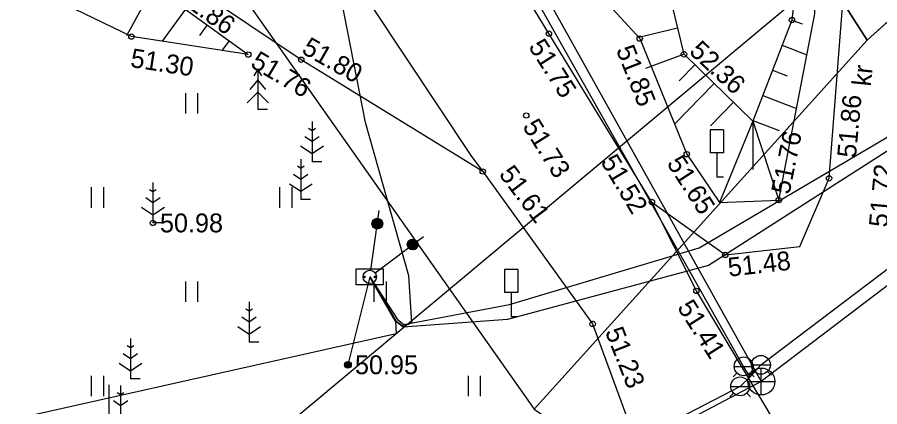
# Model space of a CAD drawing. Extents: x 642412 to 653410, y 6450642 to 6461053.
# Drawn here: x 643046.59 to 643078.63, y 6455651.18 to 6455665.65 of the extents above; entities that cross this region are included whole.
import ezdxf

# ---------------------------------------------------------------- set-up
doc = ezdxf.new("R2010")
doc.units = 0
for name, color, linetype in [('HALJASTUS', 7, 'Continuous'), ('KKAEV', 7, 'Continuous'), ('KORGUS', 7, 'Continuous'), ('KTRASS', 7, 'Continuous'), ('LIIKLUS', 7, 'Continuous'), ('MOOTPIIR', 7, 'Continuous'), ('PIIR', 7, 'Continuous'), ('POST', 7, 'Continuous'), ('PUU', 7, 'Continuous'), ('RELJEEF', 7, 'Continuous'), ('SIOHULIIN', 7, 'Continuous'), ('SITRASS', 7, 'Continuous'), ('TEE', 7, 'Continuous'), ('VKAEV', 7, 'Continuous'), ('VORK', 7, 'Continuous'), ('VTRASS', 7, 'Continuous')]:
    doc.layers.add(name, color=color, linetype=linetype)

msp = doc.modelspace()

# ---------------------------------------------------------------- linework, layer by layer
at = {"layer": 'HALJASTUS'}
for p, q in [((643052.851, 6455662.071), (643052.851, 6455662.832)), ((643053.306, 6455662.071), (643053.306, 6455662.832)), ((643049.351, 6455658.571), (643049.351, 6455659.332)), ((643049.806, 6455658.571), (643049.806, 6455659.332)), ((643056.351, 6455658.571), (643056.351, 6455659.332)), ((643056.806, 6455658.571), (643056.806, 6455659.332)), ((643052.851, 6455655.071), (643052.851, 6455655.832)), ((643053.306, 6455655.071), (643053.306, 6455655.832)), ((643059.851, 6455655.071), (643059.851, 6455655.832)), ((643060.306, 6455655.071), (643060.306, 6455655.832)), ((643049.351, 6455651.571), (643049.351, 6455652.332)), ((643049.806, 6455651.571), (643049.806, 6455652.332)), ((643063.351, 6455651.571), (643063.351, 6455652.332)), ((643063.806, 6455651.571), (643063.806, 6455652.332))]:
    msp.add_line(p, q, dxfattribs=at)
at = {"layer": 'KKAEV'}
for p, q in [((643074.232, 6455651.618), (643074.232, 6455652.618)), ((643073.732, 6455652.118), (643074.732, 6455652.118))]:
    msp.add_line(p, q, dxfattribs=at)
msp.add_circle((643074.232, 6455652.118), 0.5, dxfattribs=at)
at = {"layer": 'KORGUS'}
for centre in [(643075.372, 6455665.541), (643050.837, 6455664.927), (643066.343, 6455665.039), (643069.716, 6455664.855), (643055.173, 6455664.26), (643071.362, 6455664.269), (643057.143, 6455664.068), (643065.503, 6455661.997), (643071.463, 6455660.559), (643063.885, 6455659.917), (643076.753, 6455659.664), (643070.169, 6455658.784), (643074.883, 6455658.852), (643051.635, 6455658.007), (643072.898, 6455656.82), (643071.823, 6455655.483), (643067.969, 6455654.255), (643058.879, 6455652.739)]:
    msp.add_circle(centre, 0.1, dxfattribs=at)
at = {"layer": 'KTRASS'}
for p, q in [((643059.374, 6455678.732), (643074.232, 6455652.118)), ((643087.162, 6455661.963), (643074.232, 6455652.118)), ((643074.232, 6455652.118), (643036.483, 6455632.347))]:
    msp.add_line(p, q, dxfattribs=at)
at = {"layer": 'LIIKLUS'}
for p, q in [((643072.335, 6455661.459), (643072.335, 6455660.609)), ((643072.835, 6455661.459), (643072.335, 6455661.459)), ((643072.835, 6455661.459), (643072.835, 6455660.609)), ((643072.835, 6455660.609), (643072.335, 6455660.609)), ((643072.585, 6455660.609), (643072.585, 6455659.709)), ((643072.835, 6455659.709), (643072.585, 6455659.709)), ((643064.69, 6455656.275), (643064.69, 6455655.425)), ((643065.19, 6455656.275), (643064.69, 6455656.275)), ((643065.19, 6455656.275), (643065.19, 6455655.425)), ((643065.19, 6455655.425), (643064.69, 6455655.425)), ((643064.94, 6455655.425), (643064.94, 6455654.525)), ((643065.19, 6455654.525), (643064.94, 6455654.525))]:
    msp.add_line(p, q, dxfattribs=at)
at = {"layer": 'MOOTPIIR'}
msp.add_lwpolyline([(643109.168, 6455542.39), (643075.51, 6455582.97), (643065.801, 6455583.425), (643021.959, 6455624.081), (643023.932, 6455638.644), (643037.129, 6455634.244), (643119.958, 6455703.42), (643193.229, 6455769.41), (643252.999, 6455828.118), (643270.748, 6455846.018), (643316.713, 6455929.757), (643370.112, 6456029.728), (643398.025, 6456073.569), (643423.511, 6456102.544), (643445.355, 6456091.47), (643450.665, 6456079.789), (643539.561, 6456042.319), (643612.226, 6456010.462), (643752.701, 6455950.388)], dxfattribs=at)
at = {"layer": 'PIIR'}
for points in [[(643357.6, 6456005.19), (643343.65, 6455979.62), (643314.26, 6455925.69), (643284.72, 6455871.46), (643269.58, 6455846.31), (643253.45, 6455825), (643235.72, 6455811.58), (643219.35, 6455791.42), (643193.4, 6455768.18), (643175.67, 6455752.3), (643149.72, 6455729.06), (643123.78, 6455705.83), (643097.83, 6455682.6), (643078.17, 6455664.8), (643065.8, 6455651.09), (643083.24, 6455639.25), (643258.05, 6455795.77), (643291.74, 6455832.56), (643304.89, 6455852.05), (643409.18, 6456042.55)], [(643001.16, 6455807.35), (642999.82, 6455788.04), (642999.37, 6455781.26), (643007.77, 6455752.74), (643023.94, 6455717.13), (643049.97, 6455673.55), (643065.8, 6455651.09), (643078.17, 6455664.8), (643064.6, 6455685.97), (643054.83, 6455701.28), (643045.45, 6455713.09), (643041.34, 6455712.89), (643030.47, 6455732.94), (643017.01, 6455764.42), (643010.05, 6455793.47), (643013.5, 6455813.17)]]:
    msp.add_lwpolyline(points, dxfattribs=at)
msp.add_lwpolyline([(643097.83, 6455682.6), (643088.4, 6455729.89), (643064.6, 6455685.97), (643078.17, 6455664.8)], close=True, dxfattribs=at)
at = {"layer": 'POST'}
msp.add_line((643059.69, 6455656.004), (643058.879, 6455652.739), dxfattribs=at)
msp.add_lwpolyline([(643059.19, 6455656.304), (643060.19, 6455656.304), (643060.19, 6455655.704), (643059.19, 6455655.704)], close=True, dxfattribs=at)
for centre, radius in [((643059.69, 6455656.004), 0.25), ((643059.49, 6455656.004), 0.0304), ((643059.49, 6455656.004), 0.029), ((643059.49, 6455656.004), 0.0277), ((643059.49, 6455656.004), 0.0263), ((643059.49, 6455656.004), 0.0249), ((643059.49, 6455656.004), 0.0236), ((643059.49, 6455656.004), 0.0222), ((643059.49, 6455656.004), 0.0209), ((643059.49, 6455656.004), 0.0195), ((643059.49, 6455656.004), 0.0181), ((643059.49, 6455656.004), 0.0168), ((643059.49, 6455656.004), 0.0154), ((643059.49, 6455656.004), 0.014), ((643059.49, 6455656.004), 0.0127), ((643059.49, 6455656.004), 0.0113), ((643059.49, 6455656.004), 0.00996), ((643059.49, 6455656.004), 0.0086), ((643059.49, 6455656.004), 0.00724), ((643059.49, 6455656.004), 0.00587), ((643059.49, 6455656.004), 0.00451), ((643059.49, 6455656.004), 0.00315), ((643059.49, 6455656.004), 0.00179), ((643059.49, 6455656.004), 0.000426), ((643059.89, 6455656.004), 0.0304), ((643059.89, 6455656.004), 0.029), ((643059.89, 6455656.004), 0.0277), ((643059.89, 6455656.004), 0.0263), ((643059.89, 6455656.004), 0.0249), ((643059.89, 6455656.004), 0.0236), ((643059.89, 6455656.004), 0.0222), ((643059.89, 6455656.004), 0.0209), ((643059.89, 6455656.004), 0.0195), ((643059.89, 6455656.004), 0.0181), ((643059.89, 6455656.004), 0.0168), ((643059.89, 6455656.004), 0.0154), ((643059.89, 6455656.004), 0.014), ((643059.89, 6455656.004), 0.0127), ((643059.89, 6455656.004), 0.0113), ((643059.89, 6455656.004), 0.00996), ((643059.89, 6455656.004), 0.0086), ((643059.89, 6455656.004), 0.00724), ((643059.89, 6455656.004), 0.00587), ((643059.89, 6455656.004), 0.00451), ((643059.89, 6455656.004), 0.00315), ((643059.89, 6455656.004), 0.00179), ((643059.89, 6455656.004), 0.000426), ((643058.879, 6455652.739), 0.125), ((643058.879, 6455652.739), 0.105), ((643058.879, 6455652.739), 0.0851), ((643058.879, 6455652.739), 0.0651), ((643058.879, 6455652.739), 0.0451), ((643058.879, 6455652.739), 0.0251), ((643058.879, 6455652.739), 0.00511)]:
    msp.add_circle(centre, radius, dxfattribs=at)
at = {"layer": 'PUU'}
for p, q in [((643055.532, 6455663.718), (643055.382, 6455663.468)), ((643055.682, 6455663.468), (643055.532, 6455663.718)), ((643055.532, 6455663.718), (643055.532, 6455662.218)), ((643055.532, 6455663.318), (643055.232, 6455662.968)), ((643055.832, 6455662.968), (643055.532, 6455663.318)), ((643055.532, 6455662.868), (643055.132, 6455662.468)), ((643055.932, 6455662.468), (643055.532, 6455662.868)), ((643055.892, 6455662.218), (643055.532, 6455662.218)), ((643057.544, 6455661.777), (643057.544, 6455660.277)), ((643057.544, 6455661.427), (643057.419, 6455661.51)), ((643057.668, 6455661.51), (643057.544, 6455661.427)), ((643057.544, 6455661.027), (643057.277, 6455661.204)), ((643057.81, 6455661.204), (643057.544, 6455661.027)), ((643057.119, 6455660.866), (643057.544, 6455660.583)), ((643057.544, 6455660.583), (643057.968, 6455660.866)), ((643057.127, 6455660.376), (643057.127, 6455658.876)), ((643057.127, 6455660.026), (643057.003, 6455660.109)), ((643057.252, 6455660.109), (643057.127, 6455660.026)), ((643057.904, 6455660.277), (643057.544, 6455660.277)), ((643057.127, 6455659.626), (643056.861, 6455659.804)), ((643057.394, 6455659.804), (643057.127, 6455659.626)), ((643051.635, 6455659.507), (643051.635, 6455658.007)), ((643056.703, 6455659.465), (643057.127, 6455659.182)), ((643057.127, 6455659.182), (643057.551, 6455659.465)), ((643051.635, 6455659.157), (643051.511, 6455659.24)), ((643051.76, 6455659.24), (643051.635, 6455659.157)), ((643051.635, 6455658.757), (643051.369, 6455658.935)), ((643051.902, 6455658.935), (643051.635, 6455658.757)), ((643057.487, 6455658.876), (643057.127, 6455658.876)), ((643051.211, 6455658.597), (643051.635, 6455658.314)), ((643051.635, 6455658.314), (643052.059, 6455658.597)), ((643051.995, 6455658.007), (643051.635, 6455658.007)), ((643055.207, 6455655.075), (643055.207, 6455653.575)), ((643055.207, 6455654.725), (643055.083, 6455654.808)), ((643055.331, 6455654.808), (643055.207, 6455654.725)), ((643055.207, 6455654.325), (643054.94, 6455654.503)), ((643055.474, 6455654.503), (643055.207, 6455654.325)), ((643054.783, 6455654.164), (643055.207, 6455653.881)), ((643055.207, 6455653.881), (643055.631, 6455654.164)), ((643050.799, 6455653.713), (643050.799, 6455652.213)), ((643050.799, 6455653.363), (643050.674, 6455653.446)), ((643050.923, 6455653.446), (643050.799, 6455653.363)), ((643055.567, 6455653.575), (643055.207, 6455653.575)), ((643050.799, 6455652.963), (643050.532, 6455653.14)), ((643051.065, 6455653.14), (643050.799, 6455652.963)), ((643050.375, 6455652.802), (643050.799, 6455652.519)), ((643050.799, 6455652.519), (643051.223, 6455652.802)), ((643051.159, 6455652.213), (643050.799, 6455652.213)), ((643050.431, 6455651.969), (643050.431, 6455650.469)), ((643050.431, 6455651.619), (643050.306, 6455651.702)), ((643050.555, 6455651.702), (643050.431, 6455651.619)), ((643050.431, 6455651.219), (643050.164, 6455651.397)), ((643050.697, 6455651.397), (643050.431, 6455651.219))]:
    msp.add_line(p, q, dxfattribs=at)
at = {"layer": 'RELJEEF'}
for p, q in [((643051.632, 6455666.753), (643050.647, 6455664.956)), ((643052.842, 6455665.947), (643051.976, 6455664.752)), ((643075.372, 6455665.541), (643075.746, 6455665.396)), ((643053.652, 6455665.361), (643053.369, 6455664.971)), ((643071.126, 6455665.241), (643069.683, 6455664.891)), ((643054.462, 6455664.774), (643054.198, 6455664.41)), ((643075.01, 6455664.609), (643075.926, 6455664.252)), ((643071.362, 6455664.269), (643069.934, 6455663.739)), ((643071.761, 6455663.881), (643071.18, 6455663.282)), ((643074.647, 6455663.677), (643075.19, 6455663.466)), ((643072.479, 6455663.185), (643071.01, 6455661.672)), ((643074.285, 6455662.745), (643075.541, 6455662.256)), ((643073.196, 6455662.488), (643072.35, 6455661.616)), ((643073.914, 6455661.792), (643072.683, 6455658.772)), ((643073.914, 6455661.792), (643073.914, 6455659.988)), ((643073.914, 6455661.792), (643074.883, 6455658.852)), ((643073.922, 6455661.813), (643074.892, 6455661.436))]:
    msp.add_line(p, q, dxfattribs=at)
for points in [[(643064.865, 6455670.137), (643069.716, 6455664.855), (643071.463, 6455660.559), (643072.683, 6455658.772), (643074.883, 6455658.852), (643076.219, 6455665.767), (643076.009, 6455671.43)], [(643076.009, 6455671.43), (643075.372, 6455665.541), (643073.914, 6455661.792), (643071.362, 6455664.269), (643070.384, 6455668.307), (643068.272, 6455670.217)], [(643044.821, 6455667.839), (643047.247, 6455669.155), (643052.032, 6455666.534), (643055.173, 6455664.26)], [(643055.173, 6455664.26), (643050.837, 6455664.927), (643044.821, 6455667.839)]]:
    msp.add_lwpolyline(points, dxfattribs=at)
at = {"layer": 'SIOHULIIN'}
for p, q in [((643059.725, 6455656.252), (643060.039, 6455658.47)), ((643059.889, 6455656.155), (643061.68, 6455657.502)), ((643059.69, 6455656.004), (643059.69, 6455656.004)), ((643059.69, 6455656.004), (643059.69, 6455656.004))]:
    msp.add_line(p, q, dxfattribs=at)
for centre, radius in [((643059.97, 6455657.979), 0.199), ((643059.97, 6455657.979), 0.19), ((643059.97, 6455657.979), 0.18), ((643059.97, 6455657.979), 0.171), ((643059.97, 6455657.979), 0.162), ((643059.97, 6455657.979), 0.152), ((643059.97, 6455657.979), 0.143), ((643059.97, 6455657.979), 0.133), ((643059.97, 6455657.979), 0.124), ((643059.97, 6455657.979), 0.114), ((643059.97, 6455657.979), 0.105), ((643059.97, 6455657.979), 0.0953), ((643059.97, 6455657.979), 0.0858), ((643059.97, 6455657.979), 0.0763), ((643059.97, 6455657.979), 0.0669), ((643059.97, 6455657.979), 0.0574), ((643059.97, 6455657.979), 0.0479), ((643059.97, 6455657.979), 0.0385), ((643059.97, 6455657.979), 0.029), ((643059.97, 6455657.979), 0.0195), ((643059.97, 6455657.979), 0.0101), ((643059.97, 6455657.979), 0.00061), ((643061.283, 6455657.204), 0.199), ((643061.283, 6455657.204), 0.19), ((643061.283, 6455657.204), 0.18), ((643061.283, 6455657.204), 0.171), ((643061.283, 6455657.204), 0.162), ((643061.283, 6455657.204), 0.152), ((643061.283, 6455657.204), 0.143), ((643061.283, 6455657.204), 0.133), ((643061.283, 6455657.204), 0.124), ((643061.283, 6455657.204), 0.114), ((643061.283, 6455657.204), 0.105), ((643061.283, 6455657.204), 0.0953), ((643061.283, 6455657.204), 0.0858), ((643061.283, 6455657.204), 0.0763), ((643061.283, 6455657.204), 0.0669), ((643061.283, 6455657.204), 0.0574), ((643061.283, 6455657.204), 0.0479), ((643061.283, 6455657.204), 0.0385), ((643061.283, 6455657.204), 0.029), ((643061.283, 6455657.204), 0.0195), ((643061.283, 6455657.204), 0.0101), ((643061.283, 6455657.204), 0.00061)]:
    msp.add_circle(centre, radius, dxfattribs=at)
at = {"layer": 'SITRASS'}
for points in [[(643267.838, 6455828.982), (643267.806, 6455828.922), (643265.534, 6455826.409), (643263.941, 6455824.645), (643245.135, 6455805.718), (643237.194, 6455798.596), (643226.406, 6455789.102), (643216.395, 6455778.897), (643203.359, 6455767.355), (643192.047, 6455757.102), (643189.291, 6455754.804), (643171.163, 6455739.14), (643148.453, 6455719.056), (643138.136, 6455710.512), (643117.565, 6455693.021), (643103.941, 6455682.616), (643098.298, 6455675.218), (643081.79, 6455662.513), (643072.268, 6455656.431), (643064.811, 6455654.419), (643060.926, 6455654.139), (643060.641, 6455654.353), (643059.69, 6455656.004)], [(643059.69, 6455656.004), (643060.717, 6455654.421), (643060.956, 6455654.241), (643064.879, 6455654.983), (643071.924, 6455657.078), (643081.578, 6455662.765), (643098.201, 6455675.383), (643103.87, 6455682.687), (643117.502, 6455693.099), (643138.072, 6455710.589), (643148.388, 6455719.132), (643171.097, 6455739.215), (643189.223, 6455754.877), (643191.833, 6455757.392), (643203.292, 6455767.429), (643216.326, 6455778.97), (643226.337, 6455789.175), (643237.128, 6455798.671), (643245.066, 6455805.791)], [(643059.69, 6455656.004), (643060.654, 6455654.372), (643060.928, 6455654.177), (643061.254, 6455654.292), (643061.142, 6455656.041), (643059.532, 6455661.739), (643058.43, 6455667.377), (643052.583, 6455677.03)], [(643059.69, 6455656.004), (643060.641, 6455654.353), (643060.666, 6455653.893), (643040.911, 6455649.467), (643033.932, 6455648.797), (643019.524, 6455645.826), (643012.674, 6455644.705)]]:
    msp.add_lwpolyline(points, dxfattribs=at)
at = {"layer": 'TEE'}
for points in [[(643179.264, 6455756.716), (643180.573, 6455748.763), (643179.826, 6455741.349), (643177.979, 6455737.472), (643179.224, 6455736.061), (643179.242, 6455735.92), (643167.832, 6455725.761), (643156.192, 6455715.309), (643144.658, 6455705.142), (643133.018, 6455694.592), (643121.922, 6455684.318), (643109.844, 6455673.123), (643097.694, 6455661.771), (643088.811, 6455653.645), (643087.335, 6455652.75), (643074.879, 6455642.406), (643075.531, 6455646.309), (643074.749, 6455650.6), (643071.823, 6455655.483), (643070.169, 6455658.784), (643066.343, 6455665.039), (643060.39, 6455674.827), (643057.68, 6455679.032)], [(643052.532, 6455677.01), (643058.119, 6455668.384), (643058.545, 6455667.9), (643063.467, 6455660.475), (643063.885, 6455659.917), (643067.969, 6455654.255), (643069.803, 6455649.249), (643069.565, 6455642.794), (643066.375, 6455636.711), (643060.436, 6455633.693), (643053.043, 6455631.575), (643048.001, 6455630.779), (643037.846, 6455629.744), (643027.994, 6455630.569), (643025.369, 6455631.169), (643018.446, 6455633.381)], [(643063.885, 6455659.917), (643057.143, 6455664.068), (643051.277, 6455667.999), (643046.863, 6455671.914)], [(643070.169, 6455658.784), (643072.898, 6455656.82), (643075.663, 6455657.134), (643076.753, 6455659.664), (643077.543, 6455669.851)]]:
    msp.add_lwpolyline(points, dxfattribs=at)
at = {"layer": 'VKAEV'}
for p, q in [((643073.871, 6455652.737), (643074.571, 6455652.737)), ((643073.328, 6455652.432), (643073.188, 6455652.293)), ((643073.226, 6455652.68), (643073.926, 6455652.68)), ((643073.823, 6455652.432), (643073.963, 6455652.293)), ((643073.973, 6455652.489), (643073.834, 6455652.35)), ((643074.468, 6455652.489), (643074.608, 6455652.35)), ((643073.099, 6455651.938), (643073.799, 6455651.938)), ((643073.202, 6455651.69), (643073.062, 6455651.551)), ((643073.696, 6455651.69), (643073.836, 6455651.551))]:
    msp.add_line(p, q, dxfattribs=at)
for centre in [(643073.576, 6455652.68), (643074.221, 6455652.737), (643073.449, 6455651.938)]:
    msp.add_circle(centre, 0.35, dxfattribs=at)
at = {"layer": 'VORK'}
msp.add_line((643050, 6455652), (643050, 6455648), dxfattribs=at)
at = {"layer": 'VTRASS'}
for points in [[(643073.823, 6455652.294), (643074.221, 6455652.737), (643086.602, 6455662.11), (643119.433, 6455691.252), (643149.682, 6455717.785), (643186.362, 6455750.248), (643216.739, 6455775.004), (643234.79, 6455792.063), (643260.597, 6455816.691), (643261.338, 6455817.344), (643265.747, 6455821.219), (643269.311, 6455824.308), (643286.123, 6455852.772), (643300.72, 6455879.492), (643339.057, 6455948.824)], [(643073.823, 6455652.294), (643073.576, 6455652.68), (643058.981, 6455678.512), (643058.443, 6455679.394)], [(643073.823, 6455652.294), (643073.449, 6455651.938), (643036.762, 6455632.907), (643036.523, 6455632.875), (643036.269, 6455632.951), (643022.835, 6455639.769), (643012.256, 6455645.525)]]:
    msp.add_lwpolyline(points, dxfattribs=at)

# ---------------------------------------------------------------- texts
at = {"layer": 'KORGUS'}
for s, rotation, p in [(' 51.86', 324.109, (643052.254, 6455666.483)), (' 51.80', 330.2444, (643056.892, 6455664.464)), (' 51.75', 302.4456, (643065.425, 6455664.774)), (' 51.85', 291.5697, (643068.731, 6455664.685)), (' 52.36', 317.0889, (643071.329, 6455664.507)), (' 51.30', 351.246, (643050.512, 6455663.842)), (' 51.76', 329.3178, (643054.994, 6455663.959)), (' 51.86', 84.6644, (643077.721, 6455660.147)), (' 51.73', 302.0536, (643065.206, 6455661.811)), (' 51.76', 78.5598, (643075.226, 6455658.783)), (' 51.52', 300.8614, (643068.112, 6455660.509)), (' 51.65', 302.912, (643070.559, 6455660.437)), (' 51.61', 306.9651, (643064.305, 6455660.018)), (' 51.72', 84.9054, (643078.901, 6455657.568)), (' 51.48', 6.4898, (643072.773, 6455655.98)), (' 51.41', 302.4753, (643070.951, 6455655.089)), (' 51.23', 291.7413, (643068.322, 6455654.216))]:
    msp.add_text(s, height=0.7, rotation=rotation, dxfattribs=at).set_placement(p)
for s, p in [(' 50.98', (643051.635, 6455657.657)), (' 50.95', (643058.879, 6455652.389))]:
    msp.add_text(s, height=0.7, dxfattribs=at).set_placement(p)
at = {"layer": 'TEE'}
msp.add_text('kr', height=0.7, rotation=84.1821, dxfattribs=at).set_placement((643078.299, 6455663.06))

doc.saveas('drawing.dxf')
